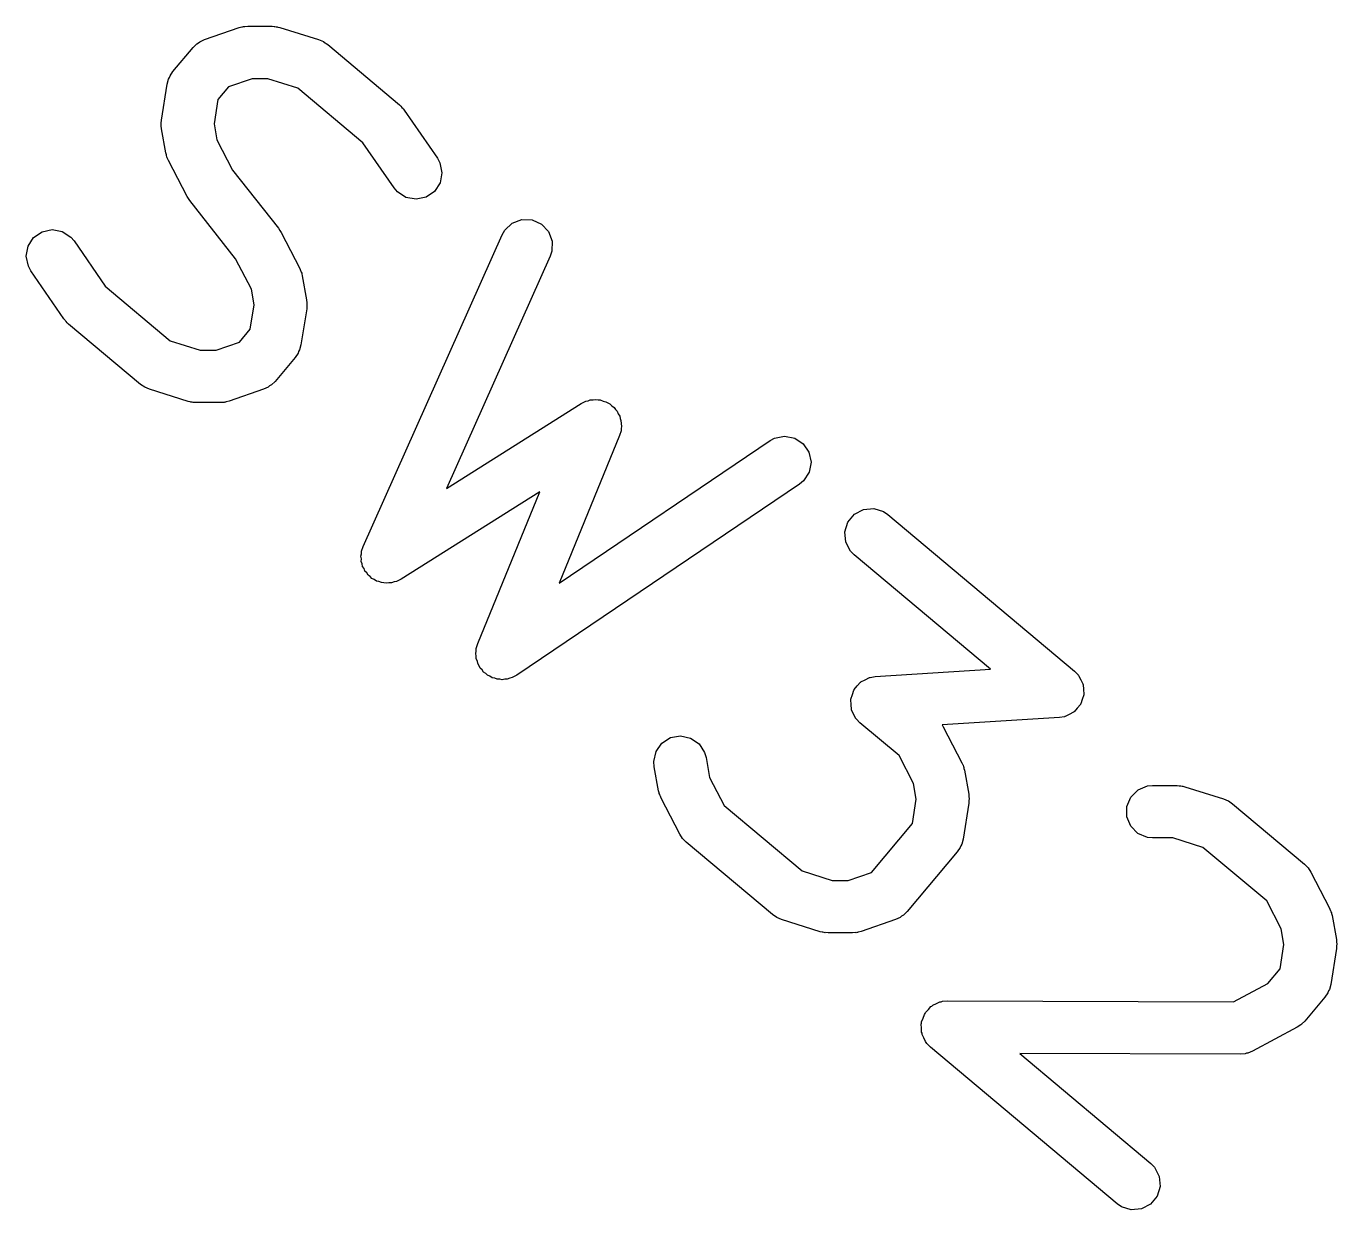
# Model space of a CAD drawing. Extents: x 2.5 to 13.9, y -9.4 to -3.9.
# Drawn here: x 7.6455 to 7.8452, y -9.0648 to -8.8844 of the extents above; entities that cross this region are included whole.
import ezdxf

# ---------------------------------------------------------------- set-up
doc = ezdxf.new("R2010")
doc.units = 0
doc.header["$MEASUREMENT"] = 0
doc.layers.add('BLACK', color=7, linetype='CONTINUOUS')

msp = doc.modelspace()

# ---------------------------------------------------------------- linework, layer by layer
at = {"layer": 'BLACK', "linetype": 'CONTINUOUS'}
for p, q in [((7.67271, -8.88642), (7.67796, -8.88461)), ((7.67796, -8.88461), (7.6784, -8.88451)), ((7.6784, -8.88451), (7.67849, -8.88447)), ((7.67849, -8.88447), (7.67861, -8.88446)), ((7.67861, -8.88446), (7.67872, -8.88443)), ((7.67872, -8.88443), (7.67882, -8.88444)), ((7.67882, -8.88444), (7.67927, -8.88439)), ((7.67927, -8.88439), (7.68299, -8.88441)), ((7.68299, -8.88441), (7.68331, -8.88444)), ((7.68331, -8.88444), (7.68341, -8.88443)), ((7.68341, -8.88443), (7.68359, -8.88447)), ((7.68359, -8.88447), (7.68377, -8.88448)), ((7.68377, -8.88448), (7.68387, -8.88452)), ((7.68387, -8.88452), (7.68418, -8.88459)), ((7.68418, -8.88459), (7.69008, -8.88644)), ((7.67199, -8.88675), (7.67271, -8.88642)), ((7.69008, -8.88644), (7.69081, -8.88674)), ((7.66789, -8.89128), (7.67095, -8.88763)), ((7.67095, -8.88763), (7.67151, -8.88708)), ((7.67151, -8.88708), (7.67177, -8.88695)), ((7.67177, -8.88695), (7.67199, -8.88675)), ((7.69081, -8.88674), (7.69081, -8.88675)), ((7.69081, -8.88675), (7.69081, -8.88675)), ((7.69081, -8.88675), (7.69146, -8.88719)), ((7.69146, -8.88719), (7.7024, -8.89637)), ((7.667, -8.89322), (7.6672, -8.89246)), ((7.6672, -8.89246), (7.66735, -8.89221)), ((7.66735, -8.89221), (7.66744, -8.89193)), ((7.66744, -8.89193), (7.66789, -8.89128)), ((7.67993, -8.89239), (7.67636, -8.89362)), ((7.68236, -8.8924), (7.67993, -8.89239)), ((7.68693, -8.89383), (7.68236, -8.8924)), ((7.66613, -8.89871), (7.667, -8.89322)), ((7.67636, -8.89362), (7.67473, -8.89557)), ((7.69684, -8.90215), (7.68693, -8.89383)), ((7.67473, -8.89557), (7.67414, -8.89929)), ((7.7024, -8.89637), (7.70255, -8.89653)), ((7.70255, -8.89653), (7.70262, -8.89657)), ((7.70262, -8.89657), (7.70278, -8.89676)), ((7.70278, -8.89676), (7.70295, -8.89693)), ((7.70295, -8.89693), (7.70299, -8.89701)), ((7.70299, -8.89701), (7.70313, -8.89717)), ((7.70313, -8.89717), (7.70817, -8.90451)), ((7.66608, -8.89926), (7.6661, -8.89916)), ((7.66609, -8.89938), (7.66608, -8.89926)), ((7.66608, -8.89949), (7.66609, -8.89938)), ((7.66611, -8.89959), (7.66608, -8.89949)), ((7.6661, -8.89916), (7.66613, -8.89871)), ((7.66614, -8.90004), (7.66611, -8.89959)), ((7.6668, -8.9037), (7.66614, -8.90004)), ((7.67414, -8.89929), (7.67457, -8.90169)), ((7.67457, -8.90169), (7.67696, -8.90632)), ((7.70157, -8.90903), (7.69684, -8.90215)), ((7.66689, -8.90401), (7.6668, -8.9037)), ((7.66689, -8.90411), (7.66689, -8.90401)), ((7.66696, -8.90428), (7.66689, -8.90411)), ((7.66701, -8.90446), (7.66696, -8.90428)), ((7.66707, -8.90454), (7.66701, -8.90446)), ((7.66719, -8.90484), (7.66707, -8.90454)), ((7.70817, -8.90451), (7.70854, -8.90519)), ((7.67003, -8.91033), (7.66719, -8.90484)), ((7.67696, -8.90632), (7.68395, -8.91519)), ((7.70854, -8.90519), (7.70887, -8.90672)), ((7.70858, -8.90825), (7.70773, -8.90956)), ((7.70887, -8.90672), (7.70858, -8.90825)), ((7.67024, -8.91065), (7.67003, -8.91033)), ((7.70208, -8.90963), (7.70157, -8.90903)), ((7.70338, -8.91049), (7.70208, -8.90963)), ((7.70492, -8.91077), (7.70338, -8.91049)), ((7.70645, -8.91045), (7.70492, -8.91077)), ((7.70773, -8.90956), (7.70645, -8.91045)), ((7.67044, -8.91097), (7.67024, -8.91065)), ((7.67743, -8.91984), (7.67044, -8.91097)), ((7.71845, -8.91549), (7.71959, -8.91442)), ((7.71959, -8.91442), (7.72105, -8.91386)), ((7.72105, -8.91386), (7.72261, -8.9139)), ((7.72261, -8.9139), (7.72403, -8.91454)), ((7.72403, -8.91454), (7.7251, -8.91567)), ((7.64666, -8.91659), (7.64795, -8.91571)), ((7.64795, -8.91571), (7.64947, -8.91539)), ((7.64947, -8.91539), (7.65101, -8.91567)), ((7.65101, -8.91567), (7.65232, -8.91652)), ((7.65232, -8.91652), (7.65282, -8.91712)), ((7.68395, -8.91519), (7.68415, -8.91551)), ((7.68415, -8.91551), (7.68436, -8.91582)), ((7.68436, -8.91582), (7.68721, -8.92132)), ((7.69687, -8.96366), (7.71807, -8.91617)), ((7.71807, -8.91617), (7.71845, -8.91549)), ((7.7251, -8.91567), (7.72566, -8.91713)), ((7.64553, -8.91944), (7.64581, -8.9179)), ((7.64581, -8.9179), (7.64666, -8.91659)), ((7.65282, -8.91712), (7.65755, -8.92401)), ((7.72566, -8.91713), (7.72562, -8.91869)), ((7.64585, -8.92096), (7.64553, -8.91944)), ((7.67983, -8.92446), (7.67743, -8.91984)), ((7.72537, -8.91943), (7.70956, -8.95485)), ((7.72562, -8.91869), (7.72537, -8.91943)), ((7.64623, -8.92165), (7.64585, -8.92096)), ((7.65126, -8.92898), (7.64623, -8.92165)), ((7.68721, -8.92132), (7.68732, -8.92161)), ((7.68732, -8.92161), (7.68738, -8.9217)), ((7.68738, -8.9217), (7.68743, -8.92188)), ((7.68743, -8.92188), (7.6875, -8.92205)), ((7.6875, -8.92205), (7.68751, -8.92215)), ((7.68751, -8.92215), (7.68759, -8.92245)), ((7.68759, -8.92245), (7.68825, -8.92611)), ((7.65755, -8.92401), (7.66746, -8.93232)), ((7.68026, -8.92686), (7.67983, -8.92446)), ((7.68825, -8.92611), (7.68829, -8.92657)), ((7.67966, -8.93058), (7.68026, -8.92686)), ((7.68826, -8.92745), (7.68739, -8.93293)), ((7.68829, -8.92699), (7.68826, -8.92745)), ((7.68829, -8.92657), (7.68831, -8.92667)), ((7.68831, -8.92689), (7.68829, -8.92699)), ((7.68831, -8.92667), (7.6883, -8.92678)), ((7.6883, -8.92678), (7.68831, -8.92689)), ((7.6514, -8.92915), (7.65126, -8.92898)), ((7.65144, -8.92922), (7.6514, -8.92915)), ((7.65161, -8.9294), (7.65144, -8.92922)), ((7.65177, -8.92958), (7.65161, -8.9294)), ((7.65184, -8.92963), (7.65177, -8.92958)), ((7.65199, -8.92978), (7.65184, -8.92963)), ((7.66293, -8.93897), (7.65199, -8.92978)), ((7.66746, -8.93232), (7.67203, -8.93375)), ((7.67447, -8.93376), (7.67803, -8.93253)), ((7.67803, -8.93253), (7.67966, -8.93058)), ((7.67203, -8.93375), (7.67447, -8.93376)), ((7.68695, -8.93423), (7.68651, -8.93488)), ((7.68704, -8.93395), (7.68695, -8.93423)), ((7.68719, -8.93369), (7.68704, -8.93395)), ((7.68739, -8.93293), (7.68719, -8.93369)), ((7.68651, -8.93488), (7.68344, -8.93852)), ((7.68344, -8.93852), (7.68288, -8.93907)), ((7.66358, -8.93941), (7.66293, -8.93897)), ((7.66359, -8.93941), (7.66358, -8.93941)), ((7.66358, -8.93941), (7.66358, -8.93941)), ((7.66431, -8.93972), (7.66359, -8.93941)), ((7.67022, -8.94157), (7.66431, -8.93972)), ((7.68169, -8.93973), (7.67644, -8.94155)), ((7.6824, -8.93941), (7.68169, -8.93973)), ((7.68262, -8.93921), (7.6824, -8.93941)), ((7.68288, -8.93907), (7.68262, -8.93921)), ((7.67052, -8.94163), (7.67022, -8.94157)), ((7.67062, -8.94167), (7.67052, -8.94163)), ((7.6708, -8.94169), (7.67062, -8.94167)), ((7.67098, -8.94173), (7.6708, -8.94169)), ((7.67109, -8.94172), (7.67098, -8.94173)), ((7.6714, -8.94175), (7.67109, -8.94172)), ((7.67512, -8.94176), (7.6714, -8.94175)), ((7.67557, -8.94172), (7.67512, -8.94176)), ((7.67567, -8.94173), (7.67557, -8.94172)), ((7.67578, -8.9417), (7.67567, -8.94173)), ((7.6759, -8.94169), (7.67578, -8.9417)), ((7.67599, -8.94165), (7.6759, -8.94169)), ((7.67644, -8.94155), (7.67599, -8.94165)), ((7.70956, -8.95485), (7.7301, -8.94189)), ((7.7301, -8.94189), (7.7308, -8.94154)), ((7.7308, -8.94154), (7.73113, -8.94148)), ((7.73113, -8.94148), (7.73144, -8.94135)), ((7.73144, -8.94135), (7.73189, -8.94135)), ((7.73189, -8.94135), (7.73234, -8.94128)), ((7.73234, -8.94128), (7.73266, -8.94135)), ((7.73266, -8.94135), (7.733, -8.94135)), ((7.733, -8.94135), (7.73342, -8.94152)), ((7.73342, -8.94152), (7.73386, -8.94162)), ((7.73386, -8.94162), (7.73413, -8.94181)), ((7.73413, -8.94181), (7.73444, -8.94194)), ((7.73444, -8.94194), (7.73476, -8.94226)), ((7.73476, -8.94226), (7.73514, -8.94252)), ((7.73514, -8.94252), (7.73531, -8.9428)), ((7.73531, -8.9428), (7.73555, -8.94304)), ((7.73555, -8.94304), (7.73573, -8.94346)), ((7.73573, -8.94346), (7.73597, -8.94384)), ((7.73597, -8.94384), (7.73603, -8.94417)), ((7.73603, -8.94417), (7.73615, -8.94448)), ((7.73615, -8.94448), (7.73616, -8.94493)), ((7.73616, -8.94604), (7.73594, -8.94679)), ((7.73616, -8.94493), (7.73623, -8.94538)), ((7.73623, -8.94538), (7.73616, -8.9457)), ((7.73616, -8.9457), (7.73616, -8.94604)), ((7.73594, -8.94679), (7.72674, -8.96927)), ((7.72674, -8.96927), (7.75888, -8.94755)), ((7.75888, -8.94755), (7.75957, -8.94717)), ((7.75957, -8.94717), (7.76109, -8.94686)), ((7.76109, -8.94686), (7.76263, -8.94716)), ((7.76263, -8.94716), (7.76393, -8.94802)), ((7.76393, -8.94802), (7.7648, -8.94931)), ((7.7648, -8.94931), (7.76512, -8.95084)), ((7.76482, -8.95237), (7.76396, -8.95367)), ((7.76512, -8.95084), (7.76482, -8.95237)), ((7.76336, -8.95417), (7.72027, -8.98329)), ((7.76396, -8.95367), (7.76336, -8.95417)), ((7.7238, -8.95533), (7.70266, -8.96867)), ((7.71433, -8.97846), (7.7238, -8.95533)), ((7.77174, -8.95876), (7.77313, -8.95804)), ((7.77313, -8.95804), (7.77468, -8.9579)), ((7.77468, -8.9579), (7.77617, -8.95837)), ((7.77617, -8.95837), (7.77682, -8.95881)), ((7.77027, -8.96144), (7.77074, -8.95996)), ((7.77074, -8.95996), (7.77174, -8.95876)), ((7.77682, -8.95881), (7.80527, -8.98269)), ((7.77041, -8.963), (7.77027, -8.96144)), ((7.69661, -8.9648), (7.69662, -8.9644)), ((7.69662, -8.9644), (7.69687, -8.96366)), ((7.69687, -8.96366), (7.69687, -8.96366)), ((7.69687, -8.96366), (7.69687, -8.96366)), ((7.69687, -8.96366), (7.69687, -8.96366)), ((7.77113, -8.96438), (7.77041, -8.963)), ((7.77168, -8.96494), (7.77113, -8.96438)), ((7.69652, -8.96518), (7.69661, -8.9648)), ((7.69659, -8.96557), (7.69652, -8.96518)), ((7.69658, -8.96596), (7.69659, -8.96557)), ((7.69672, -8.96633), (7.69658, -8.96596)), ((7.69679, -8.96672), (7.69672, -8.96633)), ((7.79247, -8.98239), (7.77168, -8.96494)), ((7.697, -8.96705), (7.69679, -8.96672)), ((7.69714, -8.96742), (7.697, -8.96705)), ((7.69741, -8.96771), (7.69714, -8.96742)), ((7.69762, -8.96804), (7.69741, -8.96771)), ((7.69794, -8.96827), (7.69762, -8.96804)), ((7.69821, -8.96855), (7.69794, -8.96827)), ((7.69857, -8.96871), (7.69821, -8.96855)), ((7.6989, -8.96894), (7.69857, -8.96871)), ((7.69928, -8.96903), (7.6989, -8.96894)), ((7.69964, -8.96919), (7.69928, -8.96903)), ((7.70003, -8.9692), (7.69964, -8.96919)), ((7.70042, -8.96929), (7.70003, -8.9692)), ((7.7008, -8.96922), (7.70042, -8.96929)), ((7.7012, -8.96923), (7.7008, -8.96922)), ((7.70157, -8.96909), (7.7012, -8.96923)), ((7.70196, -8.96902), (7.70157, -8.96909)), ((7.70265, -8.96867), (7.70196, -8.96902)), ((7.70266, -8.96867), (7.70265, -8.96867)), ((7.70265, -8.96867), (7.70265, -8.96867)), ((7.70266, -8.96867), (7.70266, -8.96867)), ((7.71411, -8.97922), (7.71433, -8.97847)), ((7.71433, -8.97847), (7.71433, -8.97846)), ((7.71433, -8.97847), (7.71433, -8.97847)), ((7.71433, -8.97847), (7.71433, -8.97847)), ((7.71403, -8.98), (7.71411, -8.97961)), ((7.71411, -8.98038), (7.71403, -8.98)), ((7.71411, -8.97961), (7.71411, -8.97922)), ((7.71411, -8.98078), (7.71411, -8.98038)), ((7.71427, -8.98114), (7.71411, -8.98078)), ((7.71435, -8.98153), (7.71427, -8.98114)), ((7.71456, -8.98185), (7.71435, -8.98153)), ((7.71472, -8.98222), (7.71456, -8.98185)), ((7.715, -8.98249), (7.71472, -8.98222)), ((7.77488, -8.9835), (7.79247, -8.98239)), ((7.71522, -8.98282), (7.715, -8.98249)), ((7.71555, -8.98304), (7.71522, -8.98282)), ((7.71582, -8.98331), (7.71555, -8.98304)), ((7.71619, -8.98346), (7.71582, -8.98331)), ((7.71652, -8.98368), (7.71619, -8.98346)), ((7.71691, -8.98376), (7.71652, -8.98368)), ((7.71727, -8.98391), (7.71691, -8.98376)), ((7.71767, -8.9839), (7.71727, -8.98391)), ((7.71805, -8.98398), (7.71767, -8.9839)), ((7.71844, -8.9839), (7.71805, -8.98398)), ((7.71883, -8.9839), (7.71844, -8.9839)), ((7.7192, -8.98375), (7.71883, -8.9839)), ((7.71958, -8.98367), (7.7192, -8.98375)), ((7.72027, -8.9833), (7.71958, -8.98367)), ((7.72027, -8.98329), (7.72027, -8.98329)), ((7.72027, -8.98329), (7.72027, -8.9833)), ((7.72027, -8.9833), (7.72027, -8.9833)), ((7.77216, -8.98493), (7.77263, -8.98437)), ((7.77263, -8.98437), (7.77268, -8.98435)), ((7.77268, -8.98435), (7.77271, -8.98431)), ((7.77271, -8.98431), (7.77337, -8.98399)), ((7.77337, -8.98399), (7.77402, -8.98365)), ((7.77402, -8.98365), (7.77407, -8.98365)), ((7.77407, -8.98365), (7.77411, -8.98362)), ((7.77411, -8.98362), (7.77488, -8.9835)), ((7.80527, -8.98269), (7.80582, -8.98325)), ((7.80582, -8.98325), (7.80584, -8.98329)), ((7.80584, -8.98329), (7.80588, -8.98333)), ((7.80588, -8.98333), (7.8062, -8.98399)), ((7.8062, -8.98399), (7.80654, -8.98463)), ((7.77117, -8.98696), (7.77141, -8.98626)), ((7.77141, -8.98626), (7.77163, -8.98557)), ((7.77163, -8.98557), (7.77166, -8.98553)), ((7.77166, -8.98553), (7.77168, -8.98548)), ((7.77168, -8.98548), (7.77216, -8.98493)), ((7.80667, -8.98629), (7.80643, -8.98698)), ((7.80654, -8.98463), (7.80655, -8.98468)), ((7.80655, -8.98468), (7.80657, -8.98473)), ((7.80657, -8.98473), (7.80661, -8.98546)), ((7.80661, -8.98546), (7.80668, -8.98619)), ((7.80668, -8.98619), (7.80666, -8.98624)), ((7.80666, -8.98624), (7.80667, -8.98629)), ((7.77116, -8.98705), (7.77117, -8.98701)), ((7.77122, -8.98778), (7.77116, -8.98705)), ((7.77117, -8.98701), (7.77117, -8.98696)), ((7.77127, -8.98852), (7.77122, -8.98778)), ((7.80568, -8.98831), (7.8052, -8.98887)), ((7.80616, -8.98776), (7.80568, -8.98831)), ((7.80618, -8.98772), (7.80616, -8.98776)), ((7.80621, -8.98768), (7.80618, -8.98772)), ((7.80643, -8.98698), (7.80621, -8.98768)), ((7.77129, -8.98856), (7.77127, -8.98852)), ((7.7713, -8.98861), (7.77129, -8.98856)), ((7.77163, -8.98926), (7.7713, -8.98861)), ((7.77196, -8.98992), (7.77163, -8.98926)), ((7.77199, -8.98995), (7.77196, -8.98992)), ((7.77202, -8.98999), (7.77199, -8.98995)), ((7.77257, -8.99055), (7.77202, -8.98999)), ((7.80295, -8.98975), (7.78507, -8.99087)), ((7.80373, -8.98962), (7.80295, -8.98975)), ((7.80377, -8.9896), (7.80373, -8.98962)), ((7.80382, -8.98959), (7.80377, -8.9896)), ((7.80447, -8.98926), (7.80382, -8.98959)), ((7.80513, -8.98893), (7.80447, -8.98926)), ((7.80516, -8.9889), (7.80513, -8.98893)), ((7.8052, -8.98887), (7.80516, -8.9889)), ((7.77852, -8.99555), (7.77257, -8.99055)), ((7.78507, -8.99087), (7.78525, -8.99116)), ((7.78525, -8.99116), (7.7881, -8.99666)), ((7.7415, -8.99493), (7.74239, -8.99365)), ((7.74239, -8.99365), (7.74371, -8.99281)), ((7.74371, -8.99281), (7.74524, -8.99253)), ((7.74524, -8.99253), (7.74677, -8.99287)), ((7.74677, -8.99287), (7.74805, -8.99376)), ((7.74805, -8.99376), (7.74889, -8.99507)), ((7.74117, -8.99646), (7.7415, -8.99493)), ((7.74123, -8.99724), (7.74117, -8.99646)), ((7.74889, -8.99507), (7.74911, -8.99583)), ((7.74911, -8.99583), (7.74966, -8.99889)), ((7.78072, -8.9998), (7.77852, -8.99555)), ((7.74189, -9.0009), (7.74123, -8.99724)), ((7.7881, -8.99666), (7.78822, -8.99695)), ((7.78822, -8.99695), (7.78827, -8.99703)), ((7.78827, -8.99703), (7.78832, -8.99721)), ((7.78832, -8.99721), (7.78839, -8.99738)), ((7.78839, -8.99738), (7.7884, -8.99749)), ((7.7884, -8.99749), (7.78849, -8.99779)), ((7.78849, -8.99779), (7.78914, -9.00145)), ((7.74966, -8.99889), (7.75186, -9.00314)), ((7.78115, -9.0022), (7.78072, -8.9998)), ((7.81494, -9.00076), (7.81638, -9.00017)), ((7.81638, -9.00017), (7.81716, -9.00009)), ((7.81716, -9.00009), (7.82088, -9.00011)), ((7.82088, -9.00011), (7.82119, -9.00014)), ((7.82119, -9.00014), (7.8213, -9.00013)), ((7.8213, -9.00013), (7.82148, -9.00017)), ((7.82148, -9.00017), (7.82166, -9.00019)), ((7.82166, -9.00019), (7.82176, -9.00023)), ((7.82176, -9.00023), (7.82206, -9.00029)), ((7.82206, -9.00029), (7.82797, -9.00214)), ((7.74198, -9.0012), (7.74189, -9.0009)), ((7.74198, -9.00131), (7.74198, -9.0012)), ((7.74205, -9.00148), (7.74198, -9.00131)), ((7.7421, -9.00166), (7.74205, -9.00148)), ((7.74216, -9.00174), (7.7421, -9.00166)), ((7.74228, -9.00203), (7.74216, -9.00174)), ((7.74512, -9.00753), (7.74228, -9.00203)), ((7.78056, -9.00592), (7.78115, -9.0022)), ((7.78914, -9.00145), (7.78918, -9.0019)), ((7.78918, -9.00233), (7.78916, -9.00278)), ((7.78918, -9.0019), (7.7892, -9.002)), ((7.78921, -9.00223), (7.78918, -9.00233)), ((7.7892, -9.002), (7.7892, -9.00212)), ((7.7892, -9.00212), (7.78921, -9.00223)), ((7.81323, -9.0033), (7.81383, -9.00186)), ((7.81383, -9.00186), (7.81494, -9.00076)), ((7.82797, -9.00214), (7.82869, -9.00245)), ((7.82869, -9.00245), (7.8287, -9.00245)), ((7.8287, -9.00245), (7.8287, -9.00245)), ((7.8287, -9.00245), (7.82935, -9.00289)), ((7.75186, -9.00314), (7.76376, -9.01313)), ((7.78916, -9.00278), (7.78829, -9.00827)), ((7.81322, -9.00486), (7.81323, -9.0033)), ((7.82935, -9.00289), (7.84029, -9.01207)), ((7.77433, -9.01334), (7.78056, -9.00592)), ((7.81382, -9.00631), (7.81322, -9.00486)), ((7.81492, -9.00741), (7.81382, -9.00631)), ((7.74555, -9.00819), (7.74512, -9.00753)), ((7.7461, -9.00876), (7.74555, -9.00819)), ((7.74555, -9.00819), (7.74555, -9.00819)), ((7.74555, -9.00819), (7.74555, -9.00819)), ((7.78829, -9.00827), (7.78809, -9.00903)), ((7.81636, -9.00801), (7.81492, -9.00741)), ((7.81714, -9.00809), (7.81636, -9.00801)), ((7.82025, -9.0081), (7.81714, -9.00809)), ((7.82482, -9.00953), (7.82025, -9.0081)), ((7.75924, -9.01977), (7.7461, -9.00876)), ((7.7874, -9.01021), (7.77975, -9.01933)), ((7.78784, -9.00957), (7.7874, -9.01021)), ((7.78793, -9.00928), (7.78784, -9.00957)), ((7.78809, -9.00903), (7.78793, -9.00928)), ((7.83454, -9.01769), (7.82482, -9.00953)), ((7.84029, -9.01207), (7.84084, -9.01263)), ((7.76376, -9.01313), (7.76833, -9.01456)), ((7.77077, -9.01457), (7.77433, -9.01334)), ((7.84084, -9.01263), (7.84084, -9.01264)), ((7.84084, -9.01264), (7.84084, -9.01264)), ((7.84084, -9.01264), (7.84127, -9.0133)), ((7.84127, -9.0133), (7.84412, -9.0188)), ((7.76833, -9.01456), (7.77077, -9.01457)), ((7.83674, -9.02194), (7.83454, -9.01769)), ((7.75988, -9.02022), (7.75924, -9.01977)), ((7.75989, -9.02022), (7.75988, -9.02022)), ((7.76061, -9.02053), (7.75989, -9.02022)), ((7.75989, -9.02022), (7.75989, -9.02022)), ((7.7787, -9.02021), (7.77799, -9.02054)), ((7.77892, -9.02002), (7.7787, -9.02021)), ((7.77919, -9.01988), (7.77892, -9.02002)), ((7.77975, -9.01933), (7.77919, -9.01988)), ((7.84412, -9.0188), (7.84424, -9.01909)), ((7.84424, -9.01909), (7.84429, -9.01917)), ((7.84429, -9.01917), (7.84434, -9.01935)), ((7.84434, -9.01935), (7.84441, -9.01952)), ((7.84441, -9.01952), (7.84442, -9.01963)), ((7.84442, -9.01963), (7.8445, -9.01993)), ((7.8445, -9.01993), (7.84516, -9.02359)), ((7.76652, -9.02238), (7.76061, -9.02053)), ((7.76683, -9.02244), (7.76652, -9.02238)), ((7.77274, -9.02235), (7.7723, -9.02246)), ((7.77799, -9.02054), (7.77274, -9.02235)), ((7.83717, -9.02434), (7.83674, -9.02194)), ((7.76692, -9.02248), (7.76683, -9.02244)), ((7.76711, -9.0225), (7.76692, -9.02248)), ((7.76729, -9.02254), (7.76711, -9.0225)), ((7.76739, -9.02253), (7.76729, -9.02254)), ((7.7677, -9.02256), (7.76739, -9.02253)), ((7.77142, -9.02257), (7.7677, -9.02256)), ((7.77187, -9.02253), (7.77142, -9.02257)), ((7.77198, -9.02254), (7.77187, -9.02253)), ((7.77209, -9.02251), (7.77198, -9.02254)), ((7.7722, -9.0225), (7.77209, -9.02251)), ((7.7723, -9.02246), (7.7722, -9.0225)), ((7.83658, -9.02806), (7.83717, -9.02434)), ((7.84516, -9.02359), (7.8452, -9.02404)), ((7.8452, -9.02404), (7.84522, -9.02414)), ((7.84522, -9.02437), (7.8452, -9.02447)), ((7.84522, -9.02414), (7.84522, -9.02426)), ((7.84522, -9.02426), (7.84522, -9.02437)), ((7.84518, -9.02492), (7.8443, -9.03041)), ((7.8452, -9.02447), (7.84518, -9.02492)), ((7.83472, -9.03027), (7.83658, -9.02806)), ((7.82951, -9.03306), (7.83472, -9.03027)), ((7.8443, -9.03041), (7.8441, -9.03117)), ((7.84342, -9.03235), (7.84036, -9.036)), ((7.84386, -9.0317), (7.84342, -9.03235)), ((7.84395, -9.03142), (7.84386, -9.0317)), ((7.8441, -9.03117), (7.84395, -9.03142)), ((7.78256, -9.03468), (7.78299, -9.03425)), ((7.78299, -9.03425), (7.78338, -9.03379)), ((7.78338, -9.03379), (7.78354, -9.03371)), ((7.78354, -9.03371), (7.78367, -9.03358)), ((7.78367, -9.03358), (7.78423, -9.03335)), ((7.78423, -9.03335), (7.78476, -9.03307)), ((7.78476, -9.03307), (7.78495, -9.03306)), ((7.78495, -9.03306), (7.78512, -9.03299)), ((7.78512, -9.03299), (7.7859, -9.03291)), ((7.7859, -9.03291), (7.82951, -9.03306)), ((7.78191, -9.03648), (7.78196, -9.0363)), ((7.78196, -9.03612), (7.78219, -9.03556)), ((7.78196, -9.0363), (7.78196, -9.03612)), ((7.78219, -9.03556), (7.78238, -9.03499)), ((7.78238, -9.03499), (7.78249, -9.03485)), ((7.78249, -9.03485), (7.78256, -9.03468)), ((7.84036, -9.036), (7.83986, -9.03649)), ((7.78196, -9.03708), (7.78191, -9.03648)), ((7.78196, -9.03768), (7.78196, -9.03708)), ((7.78203, -9.03785), (7.78196, -9.03768)), ((7.78204, -9.03803), (7.78203, -9.03785)), ((7.78232, -9.03857), (7.78204, -9.03803)), ((7.83918, -9.03695), (7.8324, -9.04059)), ((7.83976, -9.03657), (7.83918, -9.03695)), ((7.8398, -9.03655), (7.83976, -9.03657)), ((7.83981, -9.03653), (7.8398, -9.03655)), ((7.83983, -9.03652), (7.83981, -9.03653)), ((7.83986, -9.03649), (7.83983, -9.03652)), ((7.78255, -9.03912), (7.78232, -9.03857)), ((7.78268, -9.03925), (7.78255, -9.03912)), ((7.78276, -9.03942), (7.78268, -9.03925)), ((7.78331, -9.03998), (7.78276, -9.03942)), ((7.81176, -9.06385), (7.78331, -9.03998)), ((7.8305, -9.04106), (7.79692, -9.04095)), ((7.79692, -9.04095), (7.81691, -9.05772)), ((7.83128, -9.04099), (7.8305, -9.04106)), ((7.83147, -9.04091), (7.83128, -9.04099)), ((7.83168, -9.04089), (7.83147, -9.04091)), ((7.8324, -9.04059), (7.83168, -9.04089)), ((7.81691, -9.05772), (7.81745, -9.05828)), ((7.81745, -9.05828), (7.81818, -9.05967)), ((7.81818, -9.05967), (7.81831, -9.06122)), ((7.81831, -9.06122), (7.81784, -9.06271)), ((7.81241, -9.06429), (7.81176, -9.06385)), ((7.8139, -9.06476), (7.81241, -9.06429)), ((7.81684, -9.06391), (7.81545, -9.06463)), ((7.81784, -9.06271), (7.81684, -9.06391)), ((7.81545, -9.06463), (7.8139, -9.06476))]:
    msp.add_line(p, q, dxfattribs=at)

doc.saveas('drawing.dxf')
